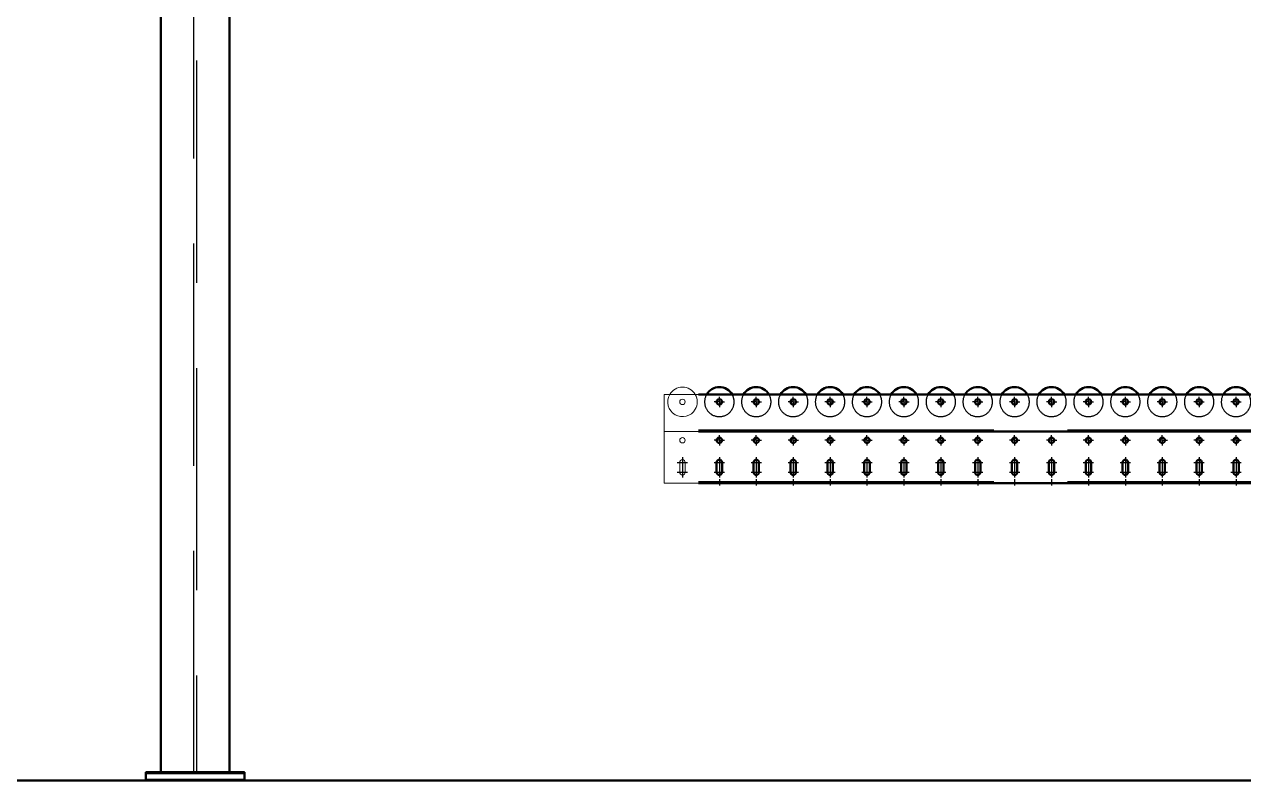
# Model space of a CAD drawing. Header units: millimetres. Extents: x 0 to 118800, y 79635 to 177025.
# Drawn here: x 58228 to 60706, y 158024 to 159562 of the extents above; entities that cross this region are included whole.
import ezdxf

# ---------------------------------------------------------------- set-up
doc = ezdxf.new("R2010")
doc.units = ezdxf.units.MM
doc.header["$LTSCALE"] = 200
for name, pattern in [('AM_DIN_F_W050', [6.25, 4.75, -1.5]), ('AM_DIN_F_W050x2', [3.125, 2.25, -0.875]), ('AM_DIN_G_W050', [13.75, 9.75, -1.5, 1, -1.5]), ('AM_DIN_G_W050x2', [6.875, 4.75, -0.875, 0.375, -0.875]), ('AM_ISO02W050x2', [3.75, 3, -0.75]), ('AM_ISO08W050x2', [9, 6, -0.75, 1.5, -0.75])]:
    doc.linetypes.add(name, pattern=pattern)
for name, color, linetype, lineweight in [('AM_0', 7, 'Continuous', 50), ('AM_0N', 7, 'Continuous', 50), ('AM_3', 6, 'AM_DIN_F_W050', 25), ('AM_3N', 6, 'AM_DIN_F_W050', 25), ('AM_7', 4, 'AM_DIN_G_W050', 25), ('AM_9', 253, 'Continuous', 0), ('AM_9N', 253, 'Continuous', 0)]:
    doc.layers.add(name, color=color, linetype=linetype, lineweight=lineweight)

# ---------------------------------------------------------------- blocks, each defined once
blk = doc.blocks.new('*U772')
at = {"layer": 'AM_0N'}
for p, q in [((0, -1087.50005), (0, 984.49995)), ((0, 984.49995), (140, 984.49995)), ((140, 984.49995), (140, -1087.50005)), ((140, -1087.50005), (0, -1087.50005))]:
    blk.add_line(p, q, dxfattribs=at)
at = {"layer": 'AM_3N', "linetype": 'AM_DIN_F_W050x2'}
for p, q in [((67.25, -1087.50005), (67.25, 984.49995)), ((72.75, 984.49995), (72.75, -1087.50005))]:
    blk.add_line(p, q, dxfattribs=at)
blk = doc.blocks.new('*U773')
at = {"layer": 'AM_0N'}
for p, q in [((-10, 1151.49995), (13, 1151.49995)), ((-10, 1142.49995), (-10, 1151.49995)), ((52, 1142.49995), (-10, 1142.49995)), ((150, 1142.49995), (88, 1142.49995)), ((127, 1151.49995), (150, 1151.49995)), ((150, 1151.49995), (150, 1142.49995)), ((67, 1023.49995), (67, 1127.49995)), ((73, 1127.49995), (73, 1023.49995)), ((-10, 1008.49995), (52, 1008.49995)), ((-10, 999.49995), (-10, 1008.49995)), ((-10, 999.49995), (150, 999.49995)), ((88, 1008.49995), (150, 1008.49995)), ((150, 1008.49995), (150, 999.49995))]:
    blk.add_line(p, q, dxfattribs=at)
for centre, start, end in [((52, 1127.49995), 0, 90), ((88, 1127.49995), 90, 180), ((52, 1023.49995), 270, 0), ((88, 1023.49995), 180, 270)]:
    blk.add_arc(centre, 15, start, end, dxfattribs=at)
at = {"layer": 'AM_9N'}
blk.add_line((13, 1151.49995), (127, 1151.49995), dxfattribs=at)
blk = doc.blocks.new('*U774')
at = {"layer": 'AM_0N'}
for p, q in [((127, 1466.49995), (13, 1466.49995)), ((13, 1466.49995), (13, 1151.49995)), ((21, 1466.49995), (21, 1151.49995)), ((119, 1466.49995), (119, 1151.49995)), ((127, 1151.49995), (127, 1466.49995)), ((13, 1151.49995), (127, 1151.49995))]:
    blk.add_line(p, q, dxfattribs=at)
blk = doc.blocks.new('trag seit hv')
at = {"layer": 'AM_0'}
for points in [[(127, 1466.49995), (170, 1466.49995), (170, 1481.49995), (-30, 1481.49995), (-30, 1466.49995), (13, 1466.49995)], [(140, 984.49995), (140, 999.49995), (0, 999.49995), (0, 984.49995)], [(0, -1087.50005), (-30, -1087.50005), (-30, -1102.50005), (170, -1102.50005), (170, -1087.50005), (140, -1087.50005)]]:
    blk.add_lwpolyline(points, dxfattribs=at)
at = {"layer": 'AM_9'}
for points in [[(13, 1466.49995), (127, 1466.49995)], [(0, 984.49995), (140, 984.49995)], [(140, -1087.50005), (0, -1087.50005)]]:
    blk.add_lwpolyline(points, dxfattribs=at)
at = {"layer": 'AM_0N'}
for name in ['*U774', '*U773', '*U772']:
    blk.add_blockref(name, (0, 0), dxfattribs=at)
blk = doc.blocks.new('*U776')
at = {"layer": 'AM_0'}
for p, q in [((257, 42), (257, 22)), ((268, 42), (268, 22))]:
    blk.add_line(p, q, dxfattribs=at)
for centre, start, end in [((262.5, 42), 0, 180), ((262.5, 22), 180, 0)]:
    blk.add_arc(centre, 5.5, start, end, dxfattribs=at)
at = {"layer": 'AM_7', "linetype": 'AM_DIN_G_W050x2'}
for p, q in [((262.5, 52.5), (262.5, 11.5)), ((252, 42), (273, 42)), ((252, 22), (273, 22))]:
    blk.add_line(p, q, dxfattribs=at)
blk = doc.blocks.new('*U777')
at = {"layer": 'AM_0'}
for p, q in [((182, 42), (182, 22)), ((193, 42), (193, 22))]:
    blk.add_line(p, q, dxfattribs=at)
for centre, start, end in [((187.5, 42), 0, 180), ((187.5, 22), 180, 0)]:
    blk.add_arc(centre, 5.5, start, end, dxfattribs=at)
at = {"layer": 'AM_7', "linetype": 'AM_DIN_G_W050x2'}
for p, q in [((187.5, 52.5), (187.5, 11.5)), ((177, 42), (198, 42)), ((177, 22), (198, 22))]:
    blk.add_line(p, q, dxfattribs=at)
blk = doc.blocks.new('*U778')
at = {"layer": 'AM_0'}
for p, q in [((107, 42), (107, 22)), ((118, 42), (118, 22))]:
    blk.add_line(p, q, dxfattribs=at)
for centre, start, end in [((112.5, 42), 0, 180), ((112.5, 22), 180, 0)]:
    blk.add_arc(centre, 5.5, start, end, dxfattribs=at)
at = {"layer": 'AM_7', "linetype": 'AM_DIN_G_W050x2'}
for p, q in [((112.5, 52.5), (112.5, 11.5)), ((102, 42), (123, 42)), ((102, 22), (123, 22))]:
    blk.add_line(p, q, dxfattribs=at)
blk = doc.blocks.new('*U779')
at = {"layer": 'AM_7', "linetype": 'AM_DIN_G_W050x2'}
for p, q in [((37.5, 52.5), (37.5, 11.5)), ((27, 42), (48, 42)), ((27, 22), (48, 22))]:
    blk.add_line(p, q, dxfattribs=at)
at = {"layer": 'AM_9'}
for p, q in [((32, 42), (32, 22)), ((43, 42), (43, 22))]:
    blk.add_line(p, q, dxfattribs=at)
for centre, start, end in [((37.5, 42), 0, 180), ((37.5, 22), 180, 0)]:
    blk.add_arc(centre, 5.5, start, end, dxfattribs=at)
blk = doc.blocks.new('*U780')
at = {"layer": 'AM_0'}
for p, q in [((557, 42), (557, 22)), ((568, 42), (568, 22))]:
    blk.add_line(p, q, dxfattribs=at)
for centre, start, end in [((562.5, 42), 0, 180), ((562.5, 22), 180, 0)]:
    blk.add_arc(centre, 5.5, start, end, dxfattribs=at)
at = {"layer": 'AM_7', "linetype": 'AM_DIN_G_W050x2'}
for p, q in [((562.5, 52.5), (562.5, 11.5)), ((552, 42), (573, 42)), ((552, 22), (573, 22))]:
    blk.add_line(p, q, dxfattribs=at)
blk = doc.blocks.new('*U781')
at = {"layer": 'AM_0'}
for p, q in [((407, 42), (407, 22)), ((418, 42), (418, 22))]:
    blk.add_line(p, q, dxfattribs=at)
for centre, start, end in [((412.5, 42), 0, 180), ((412.5, 22), 180, 0)]:
    blk.add_arc(centre, 5.5, start, end, dxfattribs=at)
at = {"layer": 'AM_7', "linetype": 'AM_DIN_G_W050x2'}
for p, q in [((412.5, 52.5), (412.5, 11.5)), ((402, 42), (423, 42)), ((402, 22), (423, 22))]:
    blk.add_line(p, q, dxfattribs=at)
blk = doc.blocks.new('*U782')
at = {"layer": 'AM_0'}
for p, q in [((482, 42), (482, 22)), ((493, 42), (493, 22))]:
    blk.add_line(p, q, dxfattribs=at)
for centre, start, end in [((487.5, 42), 0, 180), ((487.5, 22), 180, 0)]:
    blk.add_arc(centre, 5.5, start, end, dxfattribs=at)
at = {"layer": 'AM_7', "linetype": 'AM_DIN_G_W050x2'}
for p, q in [((487.5, 52.5), (487.5, 11.5)), ((477, 42), (498, 42)), ((477, 22), (498, 22))]:
    blk.add_line(p, q, dxfattribs=at)
blk = doc.blocks.new('*U783')
at = {"layer": 'AM_0'}
for p, q in [((332, 42), (332, 22)), ((343, 42), (343, 22))]:
    blk.add_line(p, q, dxfattribs=at)
for centre, start, end in [((337.5, 42), 0, 180), ((337.5, 22), 180, 0)]:
    blk.add_arc(centre, 5.5, start, end, dxfattribs=at)
at = {"layer": 'AM_7', "linetype": 'AM_DIN_G_W050x2'}
for p, q in [((337.5, 52.5), (337.5, 11.5)), ((327, 42), (348, 42)), ((327, 22), (348, 22))]:
    blk.add_line(p, q, dxfattribs=at)
blk = doc.blocks.new('*U785')
at = {"layer": 'AM_0'}
for p, q in [((857, 42), (857, 22)), ((868, 42), (868, 22))]:
    blk.add_line(p, q, dxfattribs=at)
for centre, start, end in [((862.5, 42), 0, 180), ((862.5, 22), 180, 0)]:
    blk.add_arc(centre, 5.5, start, end, dxfattribs=at)
at = {"layer": 'AM_7', "linetype": 'AM_DIN_G_W050x2'}
for p, q in [((862.5, 52.5), (862.5, 11.5)), ((852, 42), (873, 42)), ((852, 22), (873, 22))]:
    blk.add_line(p, q, dxfattribs=at)
blk = doc.blocks.new('*U786')
at = {"layer": 'AM_0'}
for p, q in [((782, 42), (782, 22)), ((793, 42), (793, 22))]:
    blk.add_line(p, q, dxfattribs=at)
for centre, start, end in [((787.5, 42), 0, 180), ((787.5, 22), 180, 0)]:
    blk.add_arc(centre, 5.5, start, end, dxfattribs=at)
at = {"layer": 'AM_7', "linetype": 'AM_DIN_G_W050x2'}
for p, q in [((787.5, 52.5), (787.5, 11.5)), ((777, 42), (798, 42)), ((777, 22), (798, 22))]:
    blk.add_line(p, q, dxfattribs=at)
blk = doc.blocks.new('*U787')
at = {"layer": 'AM_0'}
for p, q in [((632, 42), (632, 22)), ((643, 42), (643, 22))]:
    blk.add_line(p, q, dxfattribs=at)
for centre, start, end in [((637.5, 42), 0, 180), ((637.5, 22), 180, 0)]:
    blk.add_arc(centre, 5.5, start, end, dxfattribs=at)
at = {"layer": 'AM_7', "linetype": 'AM_DIN_G_W050x2'}
for p, q in [((637.5, 52.5), (637.5, 11.5)), ((627, 42), (648, 42)), ((627, 22), (648, 22))]:
    blk.add_line(p, q, dxfattribs=at)
blk = doc.blocks.new('*U788')
at = {"layer": 'AM_0'}
for p, q in [((707, 42), (707, 22)), ((718, 42), (718, 22))]:
    blk.add_line(p, q, dxfattribs=at)
for centre, start, end in [((712.5, 42), 0, 180), ((712.5, 22), 180, 0)]:
    blk.add_arc(centre, 5.5, start, end, dxfattribs=at)
at = {"layer": 'AM_7', "linetype": 'AM_DIN_G_W050x2'}
for p, q in [((712.5, 52.5), (712.5, 11.5)), ((702, 42), (723, 42)), ((702, 22), (723, 22))]:
    blk.add_line(p, q, dxfattribs=at)
blk = doc.blocks.new('*U790')
at = {"layer": 'AM_0'}
for p, q in [((1157, 42), (1157, 22)), ((1168, 42), (1168, 22))]:
    blk.add_line(p, q, dxfattribs=at)
for centre, start, end in [((1162.5, 42), 0, 180), ((1162.5, 22), 180, 0)]:
    blk.add_arc(centre, 5.5, start, end, dxfattribs=at)
at = {"layer": 'AM_7', "linetype": 'AM_DIN_G_W050x2'}
for p, q in [((1162.5, 52.5), (1162.5, 11.5)), ((1152, 42), (1173, 42)), ((1152, 22), (1173, 22))]:
    blk.add_line(p, q, dxfattribs=at)
blk = doc.blocks.new('*U791')
at = {"layer": 'AM_0'}
for p, q in [((1007, 42), (1007, 22)), ((1018, 42), (1018, 22))]:
    blk.add_line(p, q, dxfattribs=at)
for centre, start, end in [((1012.5, 42), 0, 180), ((1012.5, 22), 180, 0)]:
    blk.add_arc(centre, 5.5, start, end, dxfattribs=at)
at = {"layer": 'AM_7', "linetype": 'AM_DIN_G_W050x2'}
for p, q in [((1012.5, 52.5), (1012.5, 11.5)), ((1002, 42), (1023, 42)), ((1002, 22), (1023, 22))]:
    blk.add_line(p, q, dxfattribs=at)
blk = doc.blocks.new('*U792')
at = {"layer": 'AM_0'}
for p, q in [((932, 42), (932, 22)), ((943, 42), (943, 22))]:
    blk.add_line(p, q, dxfattribs=at)
for centre, start, end in [((937.5, 42), 0, 180), ((937.5, 22), 180, 0)]:
    blk.add_arc(centre, 5.5, start, end, dxfattribs=at)
at = {"layer": 'AM_7', "linetype": 'AM_DIN_G_W050x2'}
for p, q in [((937.5, 52.5), (937.5, 11.5)), ((927, 42), (948, 42)), ((927, 22), (948, 22))]:
    blk.add_line(p, q, dxfattribs=at)
blk = doc.blocks.new('*U793')
at = {"layer": 'AM_0'}
for p, q in [((1082, 42), (1082, 22)), ((1093, 42), (1093, 22))]:
    blk.add_line(p, q, dxfattribs=at)
for centre, start, end in [((1087.5, 42), 0, 180), ((1087.5, 22), 180, 0)]:
    blk.add_arc(centre, 5.5, start, end, dxfattribs=at)
at = {"layer": 'AM_7', "linetype": 'AM_DIN_G_W050x2'}
for p, q in [((1087.5, 52.5), (1087.5, 11.5)), ((1077, 42), (1098, 42)), ((1077, 22), (1098, 22))]:
    blk.add_line(p, q, dxfattribs=at)
blk = doc.blocks.new('RolleUUGFBT2')
at = {"layer": 'AM_9'}
for start, end in [(30, 150), (150, 330), (330, 30)]:
    blk.add_arc((0, 0), 30, start, end, dxfattribs=at)
blk = doc.blocks.new('Rolle')
at = {"layer": 'AM_0'}
blk.add_arc((0, 0), 30, 30, 150, dxfattribs=at)
at = {"layer": 'AM_3'}
for start, end in [(150, 330), (330, 30)]:
    blk.add_arc((0, 0), 30, start, end, dxfattribs=at)
blk = doc.blocks.new('Rollenförderer Seitenteil 600054KFBT2')
at = {"layer": 'AM_0'}
for p, q in [((6000, 180), (70, 180)), ((70, 105), (6000, 105)), ((70, 0), (6000, 0))]:
    blk.add_line(p, q, dxfattribs=at)
for centre in [(112.5, 165), (187.5, 165), (262.5, 165), (337.5, 165), (412.5, 165), (487.5, 165), (562.5, 165), (637.5, 165), (712.5, 165), (787.5, 165), (862.5, 165), (937.5, 165), (1012.5, 165), (1087.5, 165), (1162.5, 165), (112.5, 87), (187.5, 87), (262.5, 87), (337.5, 87), (412.5, 87), (487.5, 87), (562.5, 87), (637.5, 87), (712.5, 87), (787.5, 87), (862.5, 87), (937.5, 87), (1012.5, 87), (1087.5, 87), (1162.5, 87)]:
    blk.add_circle(centre, 5.5, dxfattribs=at)
at = {"layer": 'AM_3', "linetype": 'AM_ISO02W050x2'}
for p, q in [((70, 108), (6000, 108)), ((70, 3), (6000, 3))]:
    blk.add_line(p, q, dxfattribs=at)
at = {"layer": 'AM_7', "linetype": 'AM_ISO08W050x2'}
for p, q in [((112.5, 165), (112.5, 175.5)), ((187.5, 165), (187.5, 175.5)), ((262.5, 165), (262.5, 175.5)), ((337.5, 165), (337.5, 175.5)), ((412.5, 165), (412.5, 175.5)), ((487.5, 165), (487.5, 175.5)), ((562.5, 165), (562.5, 175.5)), ((637.5, 165), (637.5, 175.5)), ((712.5, 165), (712.5, 175.5)), ((787.5, 165), (787.5, 175.5)), ((862.5, 165), (862.5, 175.5)), ((937.5, 165), (937.5, 175.5)), ((1012.5, 165), (1012.5, 175.5)), ((1087.5, 165), (1087.5, 175.5)), ((1162.5, 165), (1162.5, 175.5)), ((112.5, 165), (102, 165)), ((112.5, 165), (123, 165)), ((112.5, 165), (112.5, 154.5)), ((187.5, 165), (177, 165)), ((187.5, 165), (198, 165)), ((187.5, 165), (187.5, 154.5)), ((262.5, 165), (252, 165)), ((262.5, 165), (273, 165)), ((262.5, 165), (262.5, 154.5)), ((337.5, 165), (327, 165)), ((337.5, 165), (348, 165)), ((337.5, 165), (337.5, 154.5)), ((412.5, 165), (402, 165)), ((412.5, 165), (423, 165)), ((412.5, 165), (412.5, 154.5)), ((487.5, 165), (477, 165)), ((487.5, 165), (498, 165)), ((487.5, 165), (487.5, 154.5)), ((562.5, 165), (552, 165)), ((562.5, 165), (573, 165)), ((562.5, 165), (562.5, 154.5)), ((637.5, 165), (627, 165)), ((637.5, 165), (648, 165)), ((637.5, 165), (637.5, 154.5)), ((712.5, 165), (702, 165)), ((712.5, 165), (723, 165)), ((712.5, 165), (712.5, 154.5)), ((787.5, 165), (777, 165)), ((787.5, 165), (798, 165)), ((787.5, 165), (787.5, 154.5)), ((862.5, 165), (852, 165)), ((862.5, 165), (873, 165)), ((862.5, 165), (862.5, 154.5)), ((937.5, 165), (927, 165)), ((937.5, 165), (948, 165)), ((937.5, 165), (937.5, 154.5)), ((1012.5, 165), (1002, 165)), ((1012.5, 165), (1023, 165)), ((1012.5, 165), (1012.5, 154.5)), ((1087.5, 165), (1077, 165)), ((1087.5, 165), (1098, 165)), ((1087.5, 165), (1087.5, 154.5)), ((1162.5, 165), (1152, 165)), ((1162.5, 165), (1173, 165)), ((1162.5, 165), (1162.5, 154.5)), ((112.5, 87), (102, 87)), ((112.5, 87), (112.5, 97.5)), ((112.5, 87), (123, 87)), ((112.5, 87), (112.5, 76.5)), ((187.5, 87), (177, 87)), ((187.5, 87), (187.5, 97.5)), ((187.5, 87), (198, 87)), ((187.5, 87), (187.5, 76.5)), ((262.5, 87), (252, 87)), ((262.5, 87), (262.5, 97.5)), ((262.5, 87), (273, 87)), ((262.5, 87), (262.5, 76.5)), ((337.5, 87), (327, 87)), ((337.5, 87), (337.5, 97.5)), ((337.5, 87), (348, 87)), ((337.5, 87), (337.5, 76.5)), ((412.5, 87), (402, 87)), ((412.5, 87), (412.5, 97.5)), ((412.5, 87), (423, 87)), ((412.5, 87), (412.5, 76.5)), ((487.5, 87), (477, 87)), ((487.5, 87), (487.5, 97.5)), ((487.5, 87), (487.5, 76.5)), ((487.5, 87), (498, 87)), ((562.5, 87), (552, 87)), ((562.5, 87), (562.5, 97.5)), ((562.5, 87), (573, 87)), ((562.5, 87), (562.5, 76.5)), ((637.5, 87), (627, 87)), ((637.5, 87), (637.5, 97.5)), ((637.5, 87), (648, 87)), ((637.5, 87), (637.5, 76.5)), ((712.5, 87), (702, 87)), ((712.5, 87), (712.5, 97.5)), ((712.5, 87), (723, 87)), ((712.5, 87), (712.5, 76.5)), ((787.5, 87), (777, 87)), ((787.5, 87), (787.5, 97.5)), ((787.5, 87), (798, 87)), ((787.5, 87), (787.5, 76.5)), ((862.5, 87), (852, 87)), ((862.5, 87), (862.5, 97.5)), ((862.5, 87), (873, 87)), ((862.5, 87), (862.5, 76.5)), ((937.5, 87), (927, 87)), ((937.5, 87), (937.5, 97.5)), ((937.5, 87), (937.5, 76.5)), ((937.5, 87), (948, 87)), ((1012.5, 87), (1002, 87)), ((1012.5, 87), (1012.5, 97.5)), ((1012.5, 87), (1023, 87)), ((1012.5, 87), (1012.5, 76.5)), ((1087.5, 87), (1077, 87)), ((1087.5, 87), (1087.5, 97.5)), ((1087.5, 87), (1098, 87)), ((1087.5, 87), (1087.5, 76.5)), ((1162.5, 87), (1152, 87)), ((1162.5, 87), (1162.5, 97.5)), ((1162.5, 87), (1173, 87)), ((1162.5, 87), (1162.5, 76.5)), ((112.5, 8), (112.5, -5)), ((187.5, 8), (187.5, -5)), ((262.5, 8), (262.5, -5)), ((337.5, 8), (337.5, -5)), ((412.5, 8), (412.5, -5)), ((487.5, 8), (487.5, -5)), ((562.5, 8), (562.5, -5)), ((637.5, 8), (637.5, -5)), ((712.5, 8), (712.5, -5)), ((787.5, 8), (787.5, -5)), ((862.5, 8), (862.5, -5)), ((937.5, 8), (937.5, -5)), ((1012.5, 8), (1012.5, -5)), ((1087.5, 8), (1087.5, -5)), ((1162.5, 8), (1162.5, -5))]:
    blk.add_line(p, q, dxfattribs=at)
at = {"layer": 'AM_9'}
for p, q in [((0, 180), (0, 0)), ((63.5, 180), (0, 180)), ((70, 180), (63.5, 180)), ((0, 105), (70, 105)), ((0, 0), (70, 0))]:
    blk.add_line(p, q, dxfattribs=at)
for centre in [(37.5, 165), (37.5, 87)]:
    blk.add_circle(centre, 5.5, dxfattribs=at)
at = {"layer": 'AM_0'}
for name, p in [('RolleUUGFBT2', (37.5, 165)), ('Rolle', (112.5, 165)), ('Rolle', (187.5, 165)), ('Rolle', (262.5, 165)), ('Rolle', (337.5, 165)), ('Rolle', (412.5, 165)), ('Rolle', (487.5, 165)), ('Rolle', (562.5, 165)), ('Rolle', (637.5, 165)), ('Rolle', (712.5, 165)), ('Rolle', (787.5, 165)), ('Rolle', (862.5, 165)), ('Rolle', (937.5, 165)), ('Rolle', (1012.5, 165)), ('Rolle', (1087.5, 165)), ('Rolle', (1162.5, 165)), ('*U779', (0, 0)), ('*U778', (0, 0)), ('*U777', (0, 0)), ('*U776', (0, 0)), ('*U783', (0, 0)), ('*U781', (0, 0)), ('*U782', (0, 0)), ('*U780', (0, 0)), ('*U787', (0, 0)), ('*U788', (0, 0)), ('*U786', (0, 0)), ('*U785', (0, 0)), ('*U792', (0, 0)), ('*U791', (0, 0)), ('*U793', (0, 0)), ('*U790', (0, 0))]:
    blk.add_blockref(name, p, dxfattribs=at)

msp = doc.modelspace()

# ---------------------------------------------------------------- linework, layer by layer
at = {"layer": 'AM_0'}
msp.add_line((37244.6, 158024.4), (102562.3, 158024.4), dxfattribs=at)

# ---------------------------------------------------------------- block references
for name, p in [('trag seit hv', (58505.6, 159128.8)), ('trag seit hv', (58505.6, 159126.9)), ('Rollenförderer Seitenteil 600054KFBT2', (59528.3, 158629.4))]:
    msp.add_blockref(name, p, dxfattribs=at)

doc.saveas('drawing.dxf')
